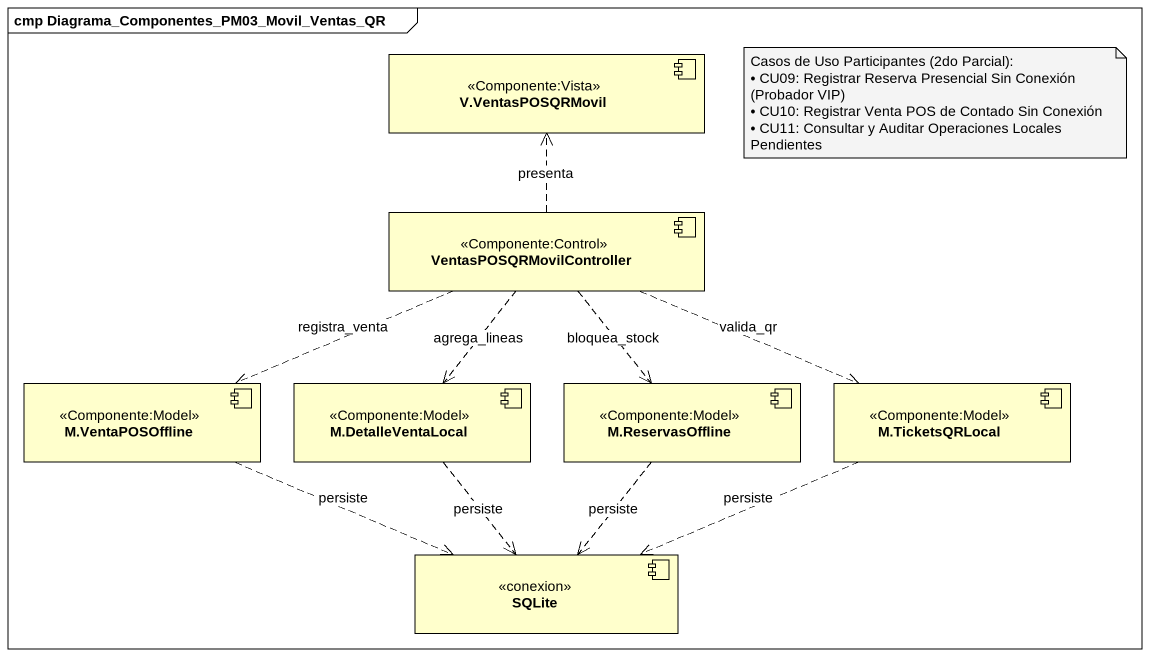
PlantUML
@startuml
mainframe cmp Diagrama_Componentes_PM03_Movil_Ventas_QR
component "V.VentasPOSQRMovil" as V_VentasPOSQRMovil <<Componente:Vista>>
component VentasPOSQRMovilController <<Componente:Control>>
component "M.VentaPOSOffline" as M_VentaPOSOffline <<Componente:Model>>
component "M.DetalleVentaLocal" as M_DetalleVentaLocal <<Componente:Model>>
component "M.ReservasOffline" as M_ReservasOffline <<Componente:Model>>
component "M.TicketsQRLocal" as M_TicketsQRLocal <<Componente:Model>>
component SQLite <<conexion>>
VentasPOSQRMovilController .up.> V_VentasPOSQRMovil : presenta
VentasPOSQRMovilController .left.> M_VentaPOSOffline : registra_venta
VentasPOSQRMovilController ..> M_DetalleVentaLocal : agrega_lineas
VentasPOSQRMovilController ..> M_ReservasOffline : bloquea_stock
VentasPOSQRMovilController .right.> M_TicketsQRLocal : valida_qr
M_VentaPOSOffline .right.> SQLite : persiste
M_DetalleVentaLocal ..> SQLite : persiste
M_ReservasOffline ..> SQLite : persiste
M_TicketsQRLocal .left.> SQLite : persiste
note as N1
  Casos de Uso Participantes (2do Parcial):
  • CU09: Registrar Reserva Presencial Sin Conexión (Probador VIP)
  • CU10: Registrar Venta POS de Contado Sin Conexión
  • CU11: Consultar y Auditar Operaciones Locales Pendientes
end note
@enduml
